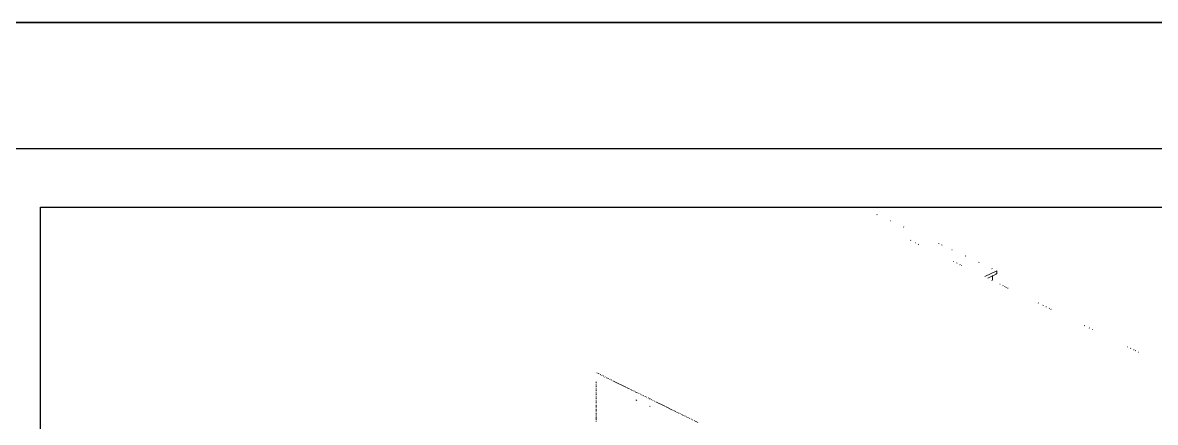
# Paper-space layout '03 3D Building and Roof' of a CAD drawing. Header units: millimetres. Extents: x 5 to 415, y 5 to 292.
# Drawn here: x 81.7 to 216.5, y 244.4 to 292 of the extents above; entities that cross this region are included whole.
import ezdxf

# ---------------------------------------------------------------- set-up
doc = ezdxf.new("R2010")
doc.units = ezdxf.units.MM
doc.layers.add('EXISTING', color=7, linetype='Continuous')
doc.layers.add('FRAME', color=7, linetype='Continuous')
picture_1 = doc.add_image_def('image1.png', size_in_pixel=(1967, 1277))

# ---------------------------------------------------------------- blocks, each defined once
blk = doc.blocks.new('SHEET_03')
at = {"layer": 'EXISTING', "color": 250, "lineweight": 9}
for p, q in [((183.39, 269.12), (183.34, 269.15)), ((184.98, 268.38), (184.93, 268.4)), ((186.57, 267.63), (186.51, 267.66)), ((187.39, 266.05), (187.34, 266.07)), ((187.97, 265.76), (187.92, 265.79)), ((188.34, 265.58), (188.28, 265.61)), ((190.75, 265.67), (190.69, 265.7)), ((191.12, 265.5), (191.06, 265.52)), ((192.33, 264.93), (192.28, 264.95)), ((193.92, 264.18), (193.87, 264.21)), ((192.53, 263.53), (192.47, 263.55)), ((192.89, 263.35), (192.84, 263.37)), ((193.26, 263.17), (193.21, 263.19)), ((193.47, 263.06), (193.42, 263.09)), ((195.51, 263.44), (195.45, 263.46)), ((196.2, 261.77), (197.62, 262.44)), ((197.62, 262.07), (196.57, 261.57)), ((197.09, 262.69), (197.04, 262.72)), ((197.12, 261.31), (197.12, 261.89)), ((197.52, 262.12), (197.62, 262.07)), ((197.62, 262.07), (197.62, 262.44)), ((197.08, 261.29), (197.03, 261.31)), ((198.02, 260.83), (197.97, 260.85)), ((198.39, 260.65), (198.34, 260.67)), ((198.6, 260.54), (198.55, 260.57)), ((198.76, 260.47), (198.71, 260.49)), ((198.97, 260.36), (198.91, 260.39)), ((202.58, 258.59), (202.53, 258.61)), ((203.16, 258.31), (203.1, 258.33)), ((203.52, 258.13), (203.47, 258.15)), ((203.89, 257.95), (203.84, 257.97)), ((204.1, 257.84), (204.05, 257.87)), ((208.08, 255.89), (208.03, 255.91)), ((208.66, 255.61), (208.6, 255.63)), ((209.02, 255.43), (208.97, 255.45)), ((213.21, 253.37), (213.16, 253.39)), ((213.58, 253.19), (213.53, 253.21)), ((213.95, 253.01), (213.89, 253.03)), ((214.16, 252.91), (214.1, 252.93)), ((214.52, 252.73), (214.47, 252.75)), ((150.05, 250.28), (150.11, 250.25)), ((150.21, 250.2), (150.32, 250.15)), ((150.42, 250.1), (150.53, 250.05)), ((150.63, 249.99), (150.68, 249.97)), ((150.79, 249.92), (150.89, 249.87)), ((151, 249.81), (151.05, 249.79)), ((151.21, 249.71), (151.26, 249.69)), ((151.36, 249.63), (151.42, 249.61)), ((151.57, 249.53), (151.63, 249.51)), ((151.73, 249.45), (151.78, 249.43)), ((151.94, 249.35), (153.56, 248.55)), ((149.95, 249.05), (149.95, 249.23)), ((149.95, 248.88), (149.95, 248.94)), ((149.95, 248.59), (149.95, 248.76)), ((149.95, 248.41), (149.95, 248.47)), ((149.95, 248.12), (149.95, 248.3)), ((149.95, 247.94), (149.95, 248)), ((153.67, 248.5), (153.93, 248.37)), ((154.03, 248.32), (154.3, 248.19)), ((154.4, 248.14), (154.51, 248.09)), ((154.61, 248.04), (154.87, 247.91)), ((149.95, 247.65), (149.95, 247.83)), ((149.95, 247.48), (149.95, 247.54)), ((149.95, 247.19), (149.95, 247.36)), ((149.95, 247.01), (149.95, 247.07)), ((149.95, 246.72), (149.95, 246.89)), ((149.95, 246.54), (149.95, 246.6)), ((154.7, 247.06), (154.81, 247.01)), ((154.98, 247.86), (155.08, 247.81)), ((155.19, 247.76), (155.24, 247.73)), ((155.34, 247.68), (155.45, 247.63)), ((155.55, 247.58), (155.61, 247.55)), ((155.76, 247.47), (155.82, 247.45)), ((155.92, 247.4), (155.97, 247.37)), ((156.13, 247.29), (156.18, 247.27)), ((156.29, 247.22), (156.39, 247.17)), ((156.5, 247.11), (156.55, 247.09)), ((156.71, 247.01), (156.76, 246.99)), ((156.86, 246.93), (156.92, 246.91)), ((157.07, 246.83), (158.12, 246.32)), ((149.95, 246.25), (149.95, 246.43)), ((149.95, 246.08), (149.95, 246.14)), ((149.95, 245.78), (149.95, 245.96)), ((149.95, 245.61), (149.95, 245.67)), ((149.95, 245.32), (149.95, 245.49)), ((156.29, 246.31), (156.39, 246.26)), ((158.22, 246.27), (159.06, 245.85)), ((159.17, 245.8), (159.43, 245.67)), ((159.53, 245.62), (159.64, 245.57)), ((159.74, 245.52), (159.8, 245.49)), ((159.9, 245.44), (160.01, 245.39)), ((160.11, 245.34), (160.37, 245.21)), ((149.95, 245.14), (149.95, 245.2)), ((149.95, 244.68), (149.95, 245.03)), ((149.95, 244.5), (149.95, 244.56)), ((160.48, 245.16), (160.58, 245.11)), ((160.69, 245.06), (160.74, 245.03)), ((160.84, 244.98), (160.95, 244.93)), ((161.05, 244.88), (161.11, 244.85)), ((161.26, 244.77), (161.31, 244.75)), ((161.42, 244.7), (161.47, 244.67)), ((161.63, 244.59), (161.68, 244.57)), ((161.79, 244.52), (161.89, 244.47)), ((162, 244.41), (162.05, 244.39))]:
    blk.add_line(p, q, dxfattribs=at)
at = {"layer": 'FRAME', "color": 7, "linetype": 'Continuous', "lineweight": 35}
blk.add_line((5, 292), (415, 292), dxfattribs=at)
at = {"layer": 'FRAME', "color": 7, "linetype": 'Continuous', "lineweight": 25}
blk.add_line((15, 277), (335, 277), dxfattribs=at)
image = blk.add_image(picture_1, insert=(83.85, 151), size_in_units=(183.3, 119))

psp = doc.layouts.new('03 3D Building and Roof')

# ---------------------------------------------------------------- block references
psp.add_blockref('SHEET_03', (0, 0))

doc.saveas('drawing.dxf')
